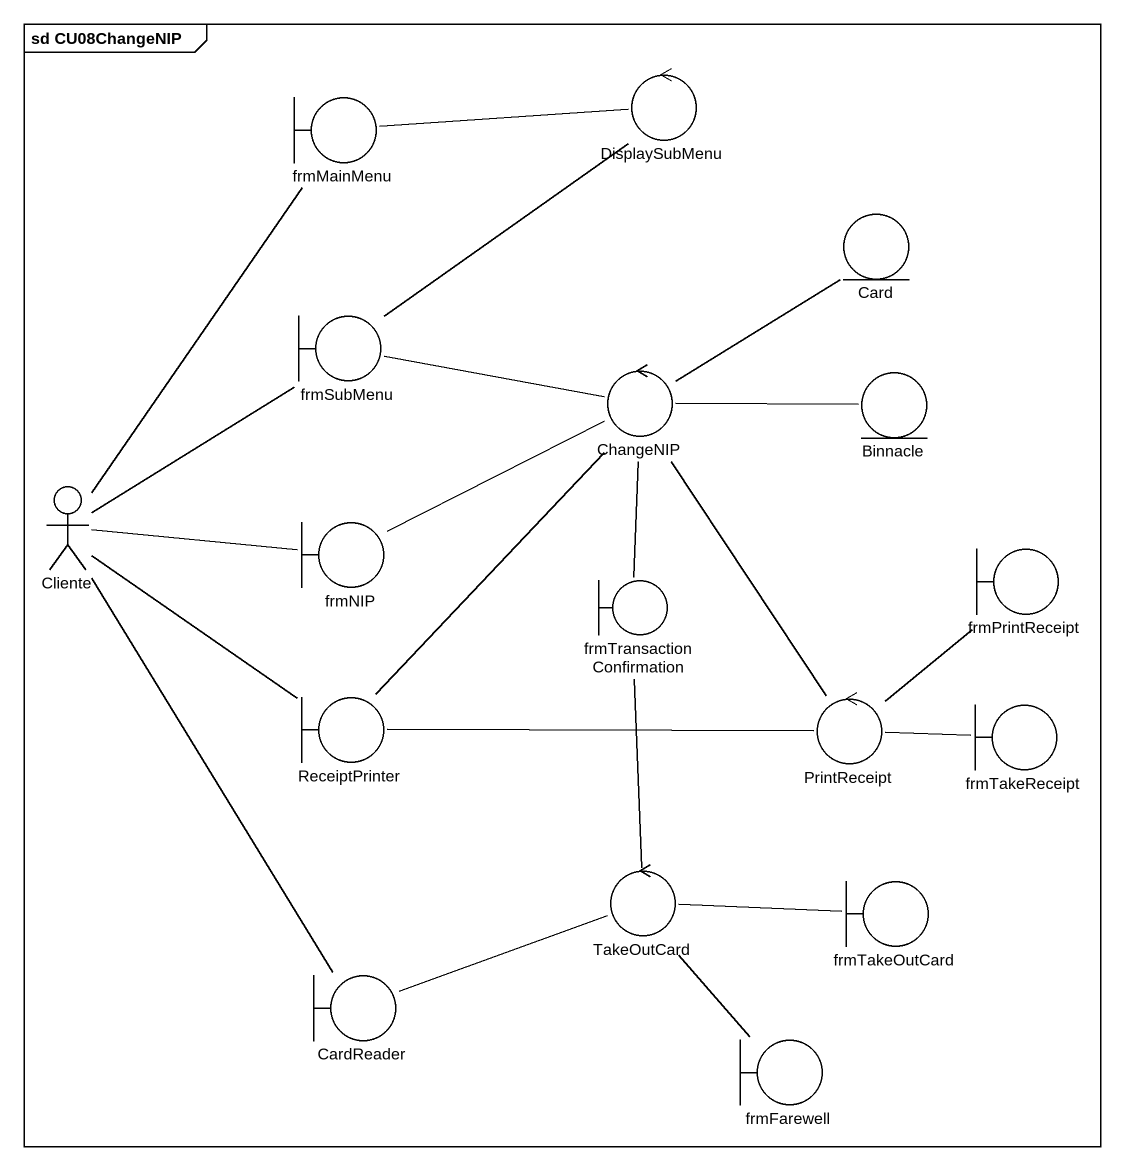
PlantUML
@startuml
mainframe sd CU08ChangeNIP
control DisplaySubMenu
boundary frmMainMenu
entity "Card" as Card_
boundary frmSubMenu
control ChangeNIP
entity Binnacle
actor Cliente
boundary frmNIP
boundary frmPrintReceipt
boundary frmTransactionConfirmation
boundary ReceiptPrinter
control PrintReceipt
boundary frmTakeReceipt
control TakeOutCard
boundary frmTakeOutCard
boundary CardReader
boundary frmFarewell
frmMainMenu -right- DisplaySubMenu
frmSubMenu -up- DisplaySubMenu
frmSubMenu -right- ChangeNIP
ChangeNIP -up- Card_
ChangeNIP -right- Binnacle
ChangeNIP -- frmTransactionConfirmation
ChangeNIP -- PrintReceipt
Cliente -up- frmMainMenu
Cliente -up- frmSubMenu
Cliente -right- frmNIP
Cliente -- ReceiptPrinter
Cliente -- CardReader
frmNIP -right- ChangeNIP
frmTransactionConfirmation -- TakeOutCard
ReceiptPrinter -up- ChangeNIP
PrintReceipt -up- frmPrintReceipt
PrintReceipt -left- ReceiptPrinter
PrintReceipt -right- frmTakeReceipt
TakeOutCard -left- CardReader
TakeOutCard -- frmFarewell
frmTakeOutCard -left- TakeOutCard
@enduml
